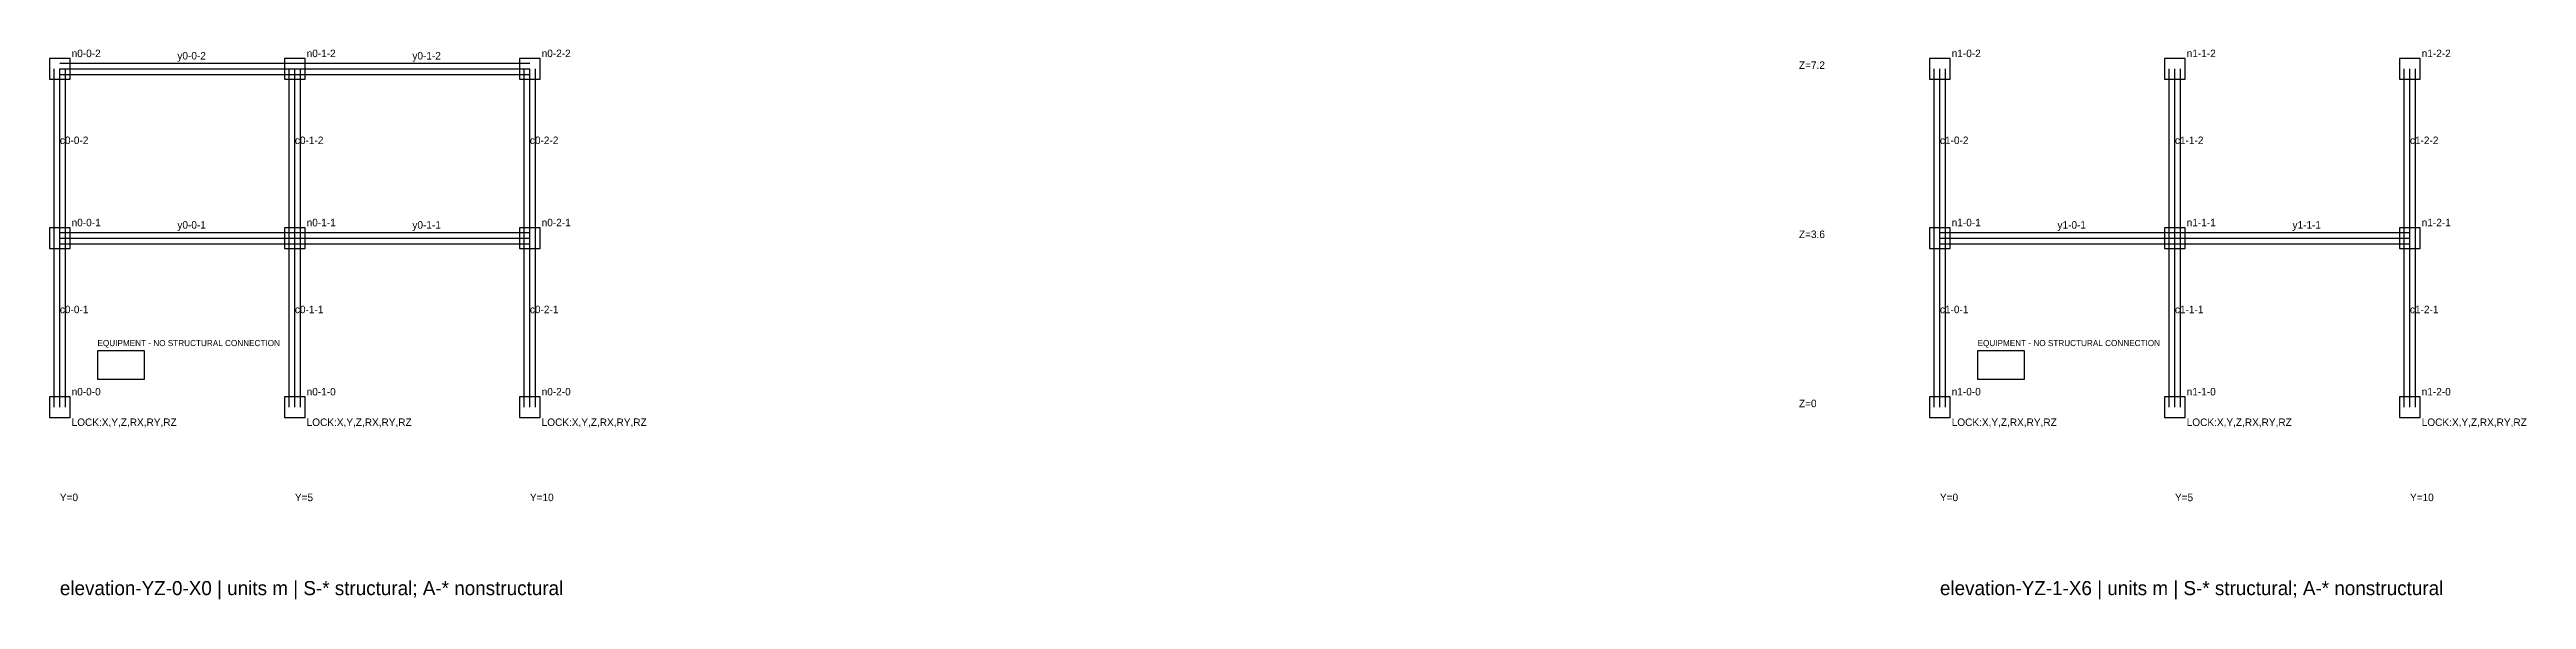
# Model space of a CAD drawing. Extents: x -3 to 332, y -47 to 10.
# Drawn here: x 239.8 to 292.5, y -4.1 to 7.6 of the extents above; entities that cross this region are included whole.
import ezdxf

# ---------------------------------------------------------------- set-up
doc = ezdxf.new("R2010")
doc.units = 0

msp = doc.modelspace()

# ---------------------------------------------------------------- linework, layer by layer
at = {"layer": 'A-COLUMN'}
for p, q in [((240.22, 7.42), (239.78, 7.42)), ((239.78, 7.42), (239.78, 6.98)), ((240.22, 6.98), (240.22, 7.42)), ((245.22, 7.42), (244.78, 7.42)), ((244.78, 7.42), (244.78, 6.98)), ((245.22, 6.98), (245.22, 7.42)), ((250.22, 7.42), (249.78, 7.42)), ((249.78, 7.42), (249.78, 6.98)), ((250.22, 6.98), (250.22, 7.42)), ((280.22, 7.42), (279.78, 7.42)), ((279.78, 7.42), (279.78, 6.98)), ((280.22, 6.98), (280.22, 7.42)), ((285.22, 7.42), (284.78, 7.42)), ((284.78, 7.42), (284.78, 6.98)), ((285.22, 6.98), (285.22, 7.42)), ((290.22, 7.42), (289.78, 7.42)), ((289.78, 7.42), (289.78, 6.98)), ((290.22, 6.98), (290.22, 7.42)), ((239.78, 6.98), (240.22, 6.98)), ((244.78, 6.98), (245.22, 6.98)), ((249.78, 6.98), (250.22, 6.98)), ((279.78, 6.98), (280.22, 6.98)), ((284.78, 6.98), (285.22, 6.98)), ((289.78, 6.98), (290.22, 6.98)), ((240.22, 3.82), (239.78, 3.82)), ((239.78, 3.82), (239.78, 3.38)), ((240.22, 3.38), (240.22, 3.82)), ((245.22, 3.82), (244.78, 3.82)), ((244.78, 3.82), (244.78, 3.38)), ((245.22, 3.38), (245.22, 3.82)), ((250.22, 3.82), (249.78, 3.82)), ((249.78, 3.82), (249.78, 3.38)), ((250.22, 3.38), (250.22, 3.82)), ((280.22, 3.82), (279.78, 3.82)), ((279.78, 3.82), (279.78, 3.38)), ((280.22, 3.38), (280.22, 3.82)), ((285.22, 3.82), (284.78, 3.82)), ((284.78, 3.82), (284.78, 3.38)), ((285.22, 3.38), (285.22, 3.82)), ((290.22, 3.82), (289.78, 3.82)), ((289.78, 3.82), (289.78, 3.38)), ((290.22, 3.38), (290.22, 3.82)), ((239.78, 3.38), (240.22, 3.38)), ((244.78, 3.38), (245.22, 3.38)), ((249.78, 3.38), (250.22, 3.38)), ((279.78, 3.38), (280.22, 3.38)), ((284.78, 3.38), (285.22, 3.38)), ((289.78, 3.38), (290.22, 3.38)), ((240.22, 0.22), (239.78, 0.22)), ((239.78, 0.22), (239.78, -0.22)), ((240.22, -0.22), (240.22, 0.22)), ((245.22, 0.22), (244.78, 0.22)), ((244.78, 0.22), (244.78, -0.22)), ((245.22, -0.22), (245.22, 0.22)), ((250.22, 0.22), (249.78, 0.22)), ((249.78, 0.22), (249.78, -0.22)), ((250.22, -0.22), (250.22, 0.22)), ((280.22, 0.22), (279.78, 0.22)), ((279.78, 0.22), (279.78, -0.22)), ((280.22, -0.22), (280.22, 0.22)), ((285.22, 0.22), (284.78, 0.22)), ((284.78, 0.22), (284.78, -0.22)), ((285.22, -0.22), (285.22, 0.22)), ((290.22, 0.22), (289.78, 0.22)), ((289.78, 0.22), (289.78, -0.22)), ((290.22, -0.22), (290.22, 0.22)), ((239.78, -0.22), (240.22, -0.22)), ((244.78, -0.22), (245.22, -0.22)), ((249.78, -0.22), (250.22, -0.22)), ((279.78, -0.22), (280.22, -0.22)), ((284.78, -0.22), (285.22, -0.22)), ((289.78, -0.22), (290.22, -0.22))]:
    msp.add_line(p, q, dxfattribs=at)
at = {"layer": 'A-EQUIPMENT'}
for p, q in [((241.8, 1.2), (240.8, 1.2)), ((240.8, 1.2), (240.8, 0.6)), ((241.8, 0.6), (241.8, 1.2)), ((281.8, 1.2), (280.8, 1.2)), ((280.8, 1.2), (280.8, 0.6)), ((281.8, 0.6), (281.8, 1.2)), ((240.8, 0.6), (241.8, 0.6)), ((280.8, 0.6), (281.8, 0.6))]:
    msp.add_line(p, q, dxfattribs=at)
at = {"layer": 'A-WALL'}
for p, q in [((239.88, 3.6), (239.88, 7.2)), ((240, 7.32), (245, 7.32)), ((240, 7.08), (245, 7.08)), ((240.12, 3.6), (240.12, 7.2)), ((244.88, 3.6), (244.88, 7.2)), ((245, 7.32), (250, 7.32)), ((245, 7.08), (250, 7.08)), ((245.12, 3.6), (245.12, 7.2)), ((249.88, 3.6), (249.88, 7.2)), ((250.12, 3.6), (250.12, 7.2)), ((279.88, 3.6), (279.88, 7.2)), ((280.12, 3.6), (280.12, 7.2)), ((284.88, 3.6), (284.88, 7.2)), ((285.12, 3.6), (285.12, 7.2)), ((289.88, 3.6), (289.88, 7.2)), ((290.12, 3.6), (290.12, 7.2)), ((240, 3.72), (245, 3.72)), ((245, 3.72), (250, 3.72)), ((280, 3.72), (285, 3.72)), ((285, 3.72), (290, 3.72)), ((239.88, 0), (239.88, 3.6)), ((240, 3.48), (245, 3.48)), ((240.12, 0), (240.12, 3.6)), ((244.88, 0), (244.88, 3.6)), ((245, 3.48), (250, 3.48)), ((245.12, 0), (245.12, 3.6)), ((249.88, 0), (249.88, 3.6)), ((250.12, 0), (250.12, 3.6)), ((279.88, 0), (279.88, 3.6)), ((280, 3.48), (285, 3.48)), ((280.12, 0), (280.12, 3.6)), ((284.88, 0), (284.88, 3.6)), ((285, 3.48), (290, 3.48)), ((285.12, 0), (285.12, 3.6)), ((289.88, 0), (289.88, 3.6)), ((290.12, 0), (290.12, 3.6))]:
    msp.add_line(p, q, dxfattribs=at)
at = {"layer": 'S-BEAM'}
for p, q in [((240, 7.2), (245, 7.2)), ((245, 7.2), (250, 7.2)), ((240, 3.6), (245, 3.6)), ((245, 3.6), (250, 3.6)), ((280, 3.6), (285, 3.6)), ((285, 3.6), (290, 3.6))]:
    msp.add_line(p, q, dxfattribs=at)
at = {"layer": 'S-COLUMN'}
for p, q in [((240, 3.6), (240, 7.2)), ((245, 3.6), (245, 7.2)), ((250, 3.6), (250, 7.2)), ((280, 3.6), (280, 7.2)), ((285, 3.6), (285, 7.2)), ((290, 3.6), (290, 7.2)), ((240, 0), (240, 3.6)), ((245, 0), (245, 3.6)), ((250, 0), (250, 3.6)), ((280, 0), (280, 3.6)), ((285, 0), (285, 3.6)), ((290, 0), (290, 3.6))]:
    msp.add_line(p, q, dxfattribs=at)

# ---------------------------------------------------------------- texts
at = {"layer": 'A-DIM'}
for s, p in [('Z=7.2', (277, 7.2)), ('Z=3.6', (277, 3.6)), ('Z=0', (277, 0)), ('Y=0', (240, -2)), ('Y=5', (245, -2)), ('Y=10', (250, -2)), ('Y=0', (280, -2)), ('Y=5', (285, -2)), ('Y=10', (290, -2))]:
    msp.add_text(s, height=0.16, dxfattribs=at).set_placement(p)
at = {"layer": 'A-EQUIPMENT-TAG'}
for p in [(240.8, 1.3), (280.8, 1.3)]:
    msp.add_text('EQUIPMENT - NO STRUCTURAL CONNECTION', height=0.13, dxfattribs=at).set_placement(p)
at = {"layer": 'A-SUPPORT'}
for p in [(240.25, -0.4), (245.25, -0.4), (250.25, -0.4), (280.25, -0.4), (285.25, -0.4), (290.25, -0.4)]:
    msp.add_text('LOCK:X,Y,Z,RX,RY,RZ', height=0.16, dxfattribs=at).set_placement(p)
at = {"layer": 'ANNOTATION'}
for s, p in [('elevation-YZ-0-X0 | units m | S-* structural; A-* nonstructural', (240, -4)), ('elevation-YZ-1-X6 | units m | S-* structural; A-* nonstructural', (280, -4))]:
    msp.add_text(s, height=0.3, dxfattribs=at).set_placement(p)
at = {"layer": 'S-MEMBER-TAG'}
for s, p in [('y0-0-2', (242.5, 7.4)), ('y0-1-2', (247.5, 7.4)), ('c0-0-2', (240, 5.6)), ('c0-1-2', (245, 5.6)), ('c0-2-2', (250, 5.6)), ('c1-0-2', (280, 5.6)), ('c1-1-2', (285, 5.6)), ('c1-2-2', (290, 5.6)), ('y0-0-1', (242.5, 3.8)), ('y0-1-1', (247.5, 3.8)), ('y1-0-1', (282.5, 3.8)), ('y1-1-1', (287.5, 3.8)), ('c0-0-1', (240, 2)), ('c0-1-1', (245, 2)), ('c0-2-1', (250, 2)), ('c1-0-1', (280, 2)), ('c1-1-1', (285, 2)), ('c1-2-1', (290, 2))]:
    msp.add_text(s, height=0.16, dxfattribs=at).set_placement(p)
at = {"layer": 'S-NODE-TAG'}
for s, p in [('n0-0-2', (240.25, 7.45)), ('n0-1-2', (245.25, 7.45)), ('n0-2-2', (250.25, 7.45)), ('n1-0-2', (280.25, 7.45)), ('n1-1-2', (285.25, 7.45)), ('n1-2-2', (290.25, 7.45)), ('n0-0-1', (240.25, 3.85)), ('n0-1-1', (245.25, 3.85)), ('n0-2-1', (250.25, 3.85)), ('n1-0-1', (280.25, 3.85)), ('n1-1-1', (285.25, 3.85)), ('n1-2-1', (290.25, 3.85)), ('n0-0-0', (240.25, 0.25)), ('n0-1-0', (245.25, 0.25)), ('n0-2-0', (250.25, 0.25)), ('n1-0-0', (280.25, 0.25)), ('n1-1-0', (285.25, 0.25)), ('n1-2-0', (290.25, 0.25))]:
    msp.add_text(s, height=0.16, dxfattribs=at).set_placement(p)

doc.saveas('drawing.dxf')
